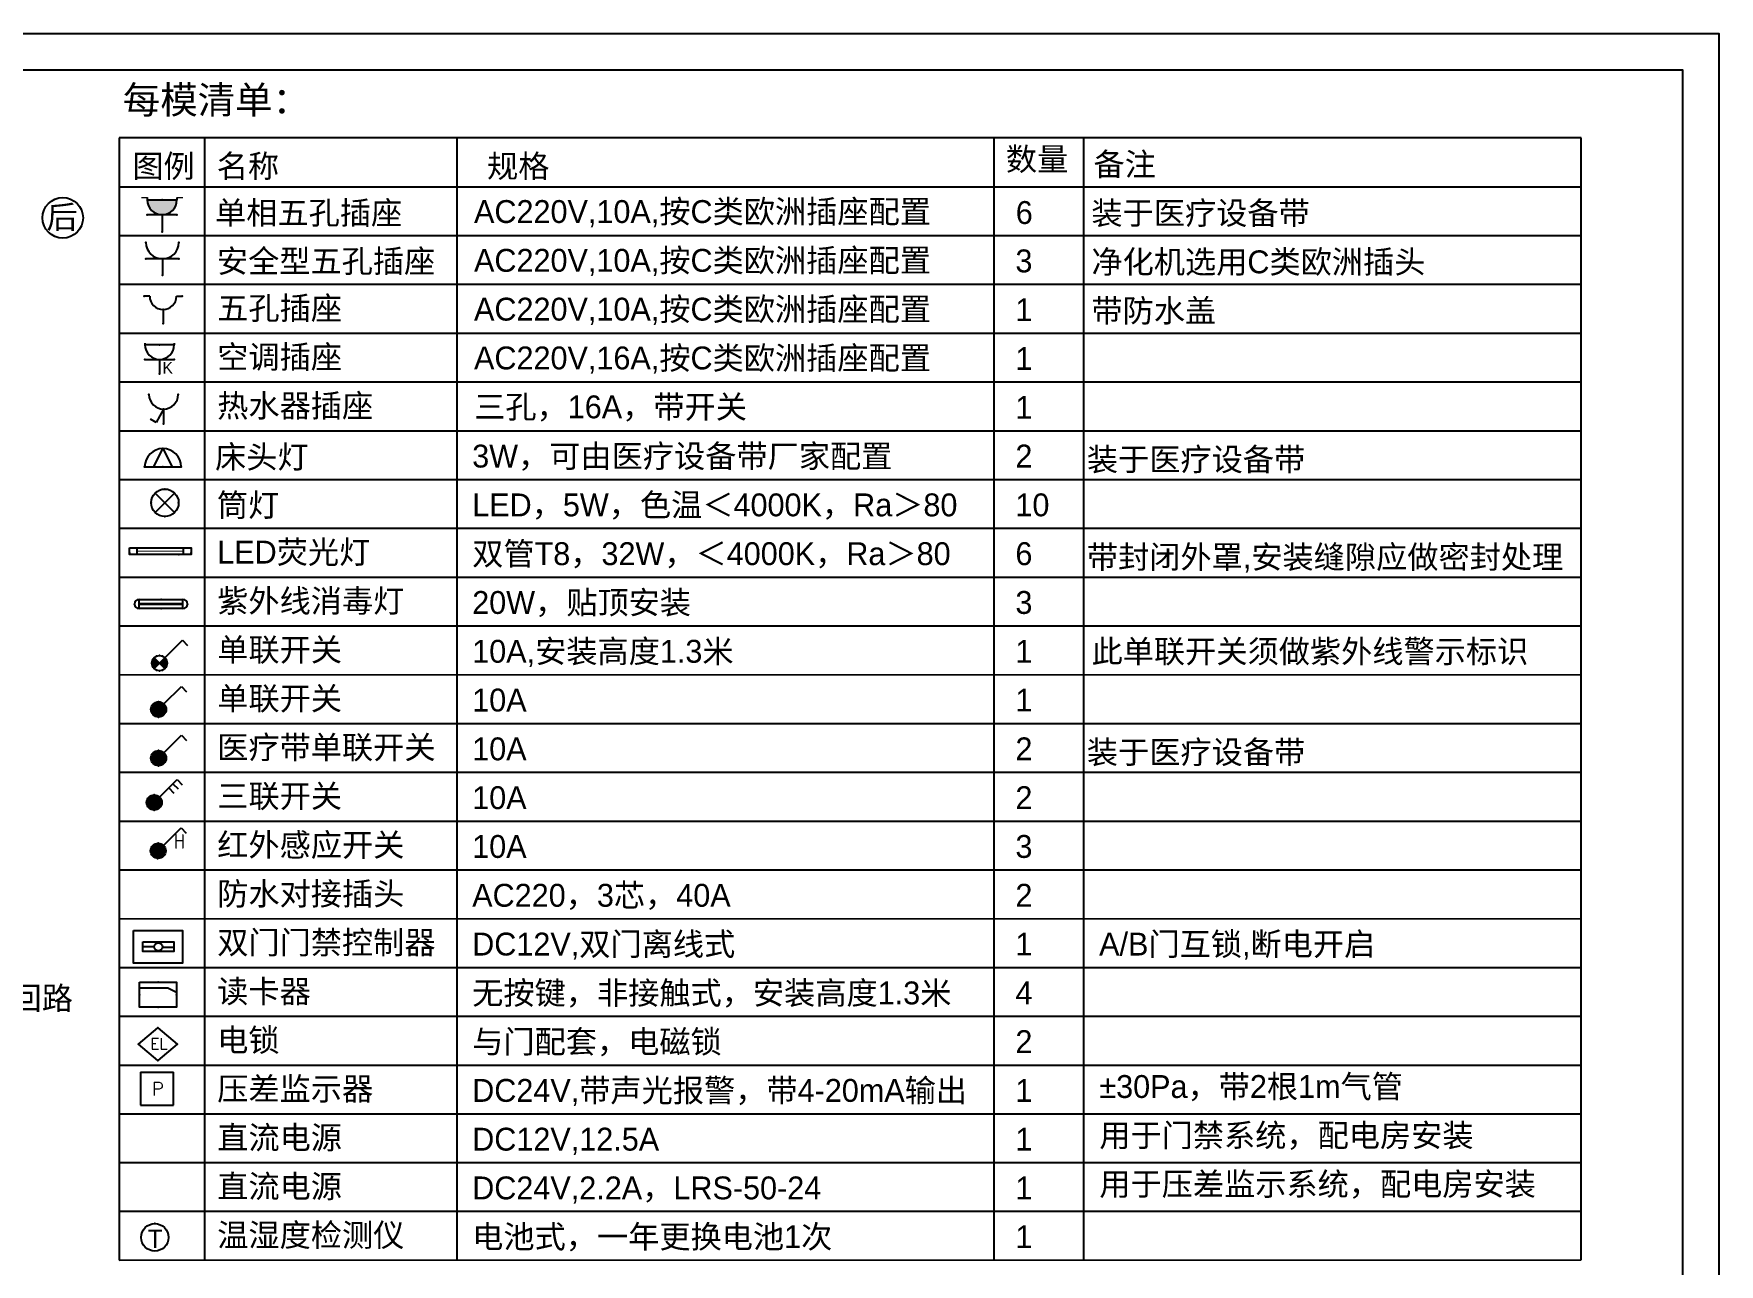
# Model space of a CAD drawing. Extents: x 149787 to 171187, y -41372 to -25335.
# Drawn here: x 161974 to 171187, y -32847 to -26122 of the extents above; entities that cross this region are included whole.
import ezdxf
from ezdxf.enums import TextEntityAlignment as Align

# ---------------------------------------------------------------- set-up
doc = ezdxf.new("R2010")
doc.units = 0
doc.header["$LTSCALE"] = 1000
doc.layers.get('0').update_dxf_attribs({"linetype": 'CONTINUOUS'})
for name, color, linetype in [('4', 4, 'CONTINUOUS'), ('ARDIM', 1, 'CONTINUOUS'), ('EQUIP-安防', 3, 'CONTINUOUS'), ('EQUIP-插座', 3, 'CONTINUOUS'), ('EQUIP-消防', 3, 'CONTINUOUS'), ('EQUIP-照明', 3, 'CONTINUOUS'), ('EQUIP-通讯', 3, 'CONTINUOUS'), ('TEL_TAB', 7, 'CONTINUOUS'), ('TEL_TEXT', 7, 'CONTINUOUS'), ('TEL_TITLE', 7, 'CONTINUOUS'), ('弱电', 4, 'CONTINUOUS')]:
    doc.layers.add(name, color=color, linetype=linetype)
doc.layers.add('不打印', color=30, linetype='CONTINUOUS', plot=False)
doc.styles.add('_TEL_ATTDEF', font='GBENOR', dxfattribs={"width": 0.8, "height": 3, "bigfont": 'GBCBIG'})
doc.styles.add('_TEL_DIM', font='SIMPLEX', dxfattribs={"width": 0.8, "height": 3.5, "bigfont": 'HZTXT'})
doc.styles.get("Standard").update_dxf_attribs({"font": 'GBENOR', "bigfont": 'GBCBIG'})
doc.styles.add('方正中等线', font='方正中等线简体.TTF')
doc.styles.add('方正中等线简体', font='方正中等线简体.TTF')

# ---------------------------------------------------------------- blocks, each defined once
blk = doc.blocks.new('$equip$00002851')
for p, q in [((-0.25, 0), (0, 0.5)), ((0, 0.5), (0.25, 0)), ((-0.5, 0), (0.5, 0))]:
    blk.add_line(p, q)
at = {"const_width": 0.0333}
blk.add_lwpolyline([(-0.5, 0), (0.5, 0, 1.003184), (-0.5, 0), (0.5, 0)], format="xyb", dxfattribs=at)
blk.add_arc((0, 0), 0.5, 0, 180)
for p in [(0, 0.5), (-0.5, 0), (0, 0), (0.5, 0.002)]:
    blk.add_point(p)
at = {"color": 7, "style": '_TEL_DIM', "flags": 1}
for tag in ['A', 'REMARK']:
    blk.add_attdef(tag, text='', height=0.00002, dxfattribs=at).set_placement((0, 0), align=Align.MIDDLE_CENTER)
blk = doc.blocks.new('$equip$00002539')
for p, q in [((-0.354, 0.354), (0.354, -0.354)), ((0.354, 0.354), (-0.354, -0.354))]:
    blk.add_line(p, q)
at = {"const_width": 0.04}
blk.add_lwpolyline([(-0.5, 0, 1), (0.5, 0, 1), (-0.5, 0, 0.911406)], format="xyb", dxfattribs=at)
blk.add_circle((0, 0), 0.5)
for p in [(-0.5, 0), (0, 0.5), (0.5, 0), (0, -0.5)]:
    blk.add_point(p)
at = {"color": 7, "style": '_TEL_DIM', "flags": 1}
blk.add_attdef('A', text='', height=0.00002, dxfattribs=at).set_placement((0, 0), align=Align.MIDDLE_CENTER)
blk = doc.blocks.new('$equip$00001962')
for p, q in [((0.147, 0.356), (0.625, 0.833)), ((0.625, 0.833), (0.766, 0.692))]:
    blk.add_line(p, q)
blk.add_circle((0, 0.208), 0.208)
for p in [(-0.208, 0.208), (0, 0.417), (0, 0), (0.208, 0.208)]:
    blk.add_point(p)
for points in [[(-0.18, 0.313), (0.18, 0.313), (-0.208, 0.208), (0.208, 0.208)], [(-0.18, 0.104), (0.18, 0.104), (-0.208, 0.208), (0.208, 0.208)], [(-0.104, 0.389), (0.104, 0.389), (-0.18, 0.313), (0.18, 0.313)], [(-0.104, 0.028), (0.104, 0.028), (-0.18, 0.104), (0.18, 0.104)], [(0, 0.417), (0, 0.417), (-0.104, 0.389), (0.104, 0.389)], [(0, 0), (0, 0), (-0.104, 0.028), (0.104, 0.028)]]:
    blk.add_solid(points)
at = {"layer": 'TEL_TEXT', "style": '_TEL_DIM', "flags": 1}
blk.add_attdef('A', text='', height=0.00002, dxfattribs=at).set_placement((0, 0), align=Align.MIDDLE_CENTER)
blk = doc.blocks.new('$equip$00001822')
for p, q in [((0.147, 0.356), (0.625, 0.833)), ((0.625, 0.833), (0.766, 0.692))]:
    blk.add_line(p, q)
blk.add_circle((0, 0.208), 0.208)
for p in [(-0.208, 0.208), (-0.015, 0.001), (0, 0.417), (0.208, 0.208)]:
    blk.add_point(p)
for points in [[(-0.18, 0.313), (0.18, 0.313), (-0.208, 0.208), (0.208, 0.208)], [(-0.18, 0.104), (0.18, 0.104), (-0.208, 0.208), (0.208, 0.208)], [(-0.104, 0.389), (0.104, 0.389), (-0.18, 0.313), (0.18, 0.313)], [(-0.104, 0.028), (0.104, 0.028), (-0.18, 0.104), (0.18, 0.104)], [(0, 0.417), (0, 0.417), (-0.104, 0.389), (0.104, 0.389)], [(0, 0), (0, 0), (-0.104, 0.028), (0.104, 0.028)]]:
    blk.add_solid(points)
at = {"color": 7, "style": '_TEL_DIM'}
blk.add_attdef('$TEXT$', text='', height=0.4, dxfattribs=at).set_placement((0.581, 0.465), align=Align.MIDDLE_CENTER)
at = {"color": 7, "style": '_TEL_DIM', "flags": 1}
blk.add_attdef('A', text='', height=0.00002, dxfattribs=at).set_placement((0, 0), align=Align.MIDDLE_CENTER)
blk = doc.blocks.new('$equip_U$00000201(USER-20191008PK)')
for p, q in [((-1.2, 0.25), (-1.2, -0.25)), ((-1.2, 0.25), (1.2, 0.25)), ((1.2, 0.25), (1.2, -0.25)), ((1.2, -0.25), (-1.2, -0.25))]:
    blk.add_line(p, q)
at = {"const_width": 0.14}
blk.add_lwpolyline([(-1.2, 0), (1.2, 0)], dxfattribs=at)
for centre, start, end in [((-1.2, 0), 90, 270), ((1.2, 0), 270, 90)]:
    blk.add_arc(centre, 0.25, start, end)
for p in [(-1.45, 0), (0, 0.25), (1.45, 0), (0, -0.25)]:
    blk.add_point(p)
at = {"layer": 'TEL_TEXT', "style": '_TEL_DIM', "flags": 1}
blk.add_attdef('A', text='', height=0.000025, dxfattribs=at).set_placement((0, 0), align=Align.MIDDLE_CENTER)
blk = doc.blocks.new('$equip_U$00000001(USER-20191008PK)')
h = blk.add_hatch(color=256)
h.paths.add_polyline_path([(0, 0.208), (-0.148, 0.354, 0.19685), (-0.208, 0.208, 0.200977), (-0.146, 0.06)])
h.paths.add_polyline_path([(0.208, 0.208, 0.200977), (0.146, 0.357), (0, 0.208), (0.148, 0.062, 0.19685)])
for p, q in [((0.147, 0.356), (0.625, 0.833)), ((0.625, 0.833), (0.766, 0.692)), ((-0.148, 0.354), (0.148, 0.062)), ((-0.146, 0.06), (0.146, 0.357))]:
    blk.add_line(p, q)
at = {"const_width": 0.0333}
blk.add_lwpolyline([(0.769, 0.695), (0.628, 0.836)], dxfattribs=at)
blk.add_circle((0, 0.208), 0.208)
for p in [(-0.208, 0.208), (-0.193, 0.287), (-0.191, 0.124), (-0.148, 0.354), (-0.146, 0.06), (-0.078, 0.401), (-0.078, 0.015), (0, 0.417), (0, 0), (0.078, 0.401), (0.078, 0.015), (0.148, 0.062), (0.191, 0.293), (0.193, 0.13), (0.208, 0.208)]:
    blk.add_point(p)
at = {"layer": 'TEL_TEXT', "style": '_TEL_DIM', "flags": 1}
blk.add_attdef('A', text='', height=0.00002, dxfattribs=at).set_placement((0, 0), align=Align.MIDDLE_CENTER)
blk = doc.blocks.new('DFSFSDFSFSDFDSF')
blk.add_hatch(color=3).paths.add_polyline_path([(292, -135), (292, 135, 1)])
at = {"color": 3}
for p, q in [((157, -135), (157, 135)), ((313, 135), (292, 135)), ((292, 135), (292, -135)), ((157, 0), (0, 0)), ((313, -135), (292, -135))]:
    blk.add_line(p, q, dxfattribs=at)
at = {"color": 3, "const_width": 13.5}
for points in [[(313, 135), (313, 189)], [(313, 133), (313, 187)], [(313, -189), (313, -135)]]:
    blk.add_lwpolyline(points, dxfattribs=at)
at = {"color": 3}
blk.add_arc((292, 0), 135, 90, 270, dxfattribs=at)
for p in [(157, 135), (0, 0), (157, -135), (292, 0)]:
    blk.add_point(p, dxfattribs=at)
at = {"color": 3, "style": '_TEL_DIM', "flags": 1}
blk.add_attdef('A', text='', height=0.00675, rotation=270, dxfattribs=at).set_placement((0, 0), align=Align.MIDDLE_CENTER)
blk = doc.blocks.new('$equip$00001267')
for p, q in [((0.5, 0.5), (-0.5, 0.5)), ((0, 0.5), (0, 0))]:
    blk.add_line(p, q)
blk.add_arc((0, 1), 0.5, 180, 0)
for p in [(-0.5, 1), (0.5, 1), (-0.5, 0.5), (0, 0), (0.5, 0.5)]:
    blk.add_point(p)
at = {"flags": 9}
blk.add_attdef('A', (0, 0), '', height=0.00002, dxfattribs=at)
blk = doc.blocks.new('$equip$00001277')
for p, q in [((-0.486, 1), (-0.694, 1)), ((0.486, 1), (0.694, 1)), ((0, 0.514), (0, 0))]:
    blk.add_line(p, q)
blk.add_arc((0, 1), 0.486, 180, 0)
for p in [(-0.694, 1), (0.694, 1), (0, 0.514), (0, 0)]:
    blk.add_point(p)
at = {"flags": 9}
blk.add_attdef('A', (0, 0), '', height=0.00002, dxfattribs=at)
blk = doc.blocks.new('$equip$00001765')
for p, q in [((0, 0.55), (0, 1.05)), ((0.5, 0.55), (-0.5, 0.55)), ((-0.5, 0.05), (0.5, 0.05)), ((-0.5, 0), (-0.5, 0.05)), ((0.5, 0), (0.5, 0.05))]:
    blk.add_line(p, q)
blk.add_arc((0, 0.05), 0.5, 0, 180)
for p in [(0, 1.05), (-0.5, 0.55), (0, 0.05), (0.5, 0.55)]:
    blk.add_point(p)
at = {"color": 7, "style": '_TEL_DIM'}
blk.add_attdef('$TEXT$', text='', height=0.4, dxfattribs=at).set_placement((0.295, 0.837), align=Align.MIDDLE_CENTER)
at = {"color": 7, "style": '_TEL_DIM', "flags": 1}
blk.add_attdef('A', text='', height=0.00002, dxfattribs=at).set_placement((0, 0), align=Align.MIDDLE_CENTER)
blk = doc.blocks.new('$equip$00001278')
for p, q in [((-0.255, 0.037), (-0.441, 0.158)), ((0, 0.5), (-0.255, 0.037)), ((0, 0.5), (0, 0))]:
    blk.add_line(p, q)
blk.add_arc((0, 0.999), 0.5, 180, 0)
for p in [(-0.5, 0.999), (0.5, 0.999), (0, 0.5), (0, 0)]:
    blk.add_point(p)
at = {"flags": 9}
blk.add_attdef('A', (0, 0), '', height=0.00002, dxfattribs=at)
blk = doc.blocks.new('$equip_U$00000100(QT-201005261008)')
at = {"color": 4}
for p, q in [((-0.5, 0.5), (0.5, 0.5)), ((-0.5, 0.5), (-0.5, -0.5)), ((0.5, -0.5), (0.5, 0.5)), ((-0.5, -0.5), (0.5, -0.5))]:
    blk.add_line(p, q, dxfattribs=at)
at = {"color": 7, "style": '_TEL_DIM'}
blk.add_attdef('$TEXT$', text='', height=0.4, dxfattribs=at).set_placement((0.026, -0.008), align=Align.MIDDLE_CENTER)
at = {"color": 7, "style": '_TEL_DIM', "flags": 1}
for tag in ['A', 'REMARK']:
    blk.add_attdef(tag, text='', height=0.000025, dxfattribs=at).set_placement((0, 0), align=Align.MIDDLE_CENTER)
blk = doc.blocks.new('$equip_U$00000119(QT-201005261008)')
for points in [[(-0.617, 0.415), (0.617, 0.415), (0.617, -0.415), (-0.617, -0.415), (-0.617, 0.415)], [(-0.094, 0), (-0.379, 0)], [(0.112, -0.006), (0.398, -0.006)]]:
    blk.add_lwpolyline(points)
blk.add_lwpolyline([(-0.379, 0.127), (0.398, 0.127), (0.398, -0.115), (-0.379, -0.115), (-0.379, 0.127)], close=True)
blk.add_circle((0.009, 0), 0.103)
at = {"color": 7, "style": '_TEL_DIM', "flags": 1}
for tag in ['A', 'REMARK']:
    blk.add_attdef(tag, text='', height=0.000025, dxfattribs=at).set_placement((0, 0), align=Align.MIDDLE_CENTER)
blk = doc.blocks.new('$equip$00001864')
for p, q in [((-0.52, 0), (0, 0.44)), ((0, -0.44), (-0.52, 0)), ((0, 0.44), (0.52, 0)), ((0.52, 0), (0, -0.44))]:
    blk.add_line(p, q)
for p in [(-0.52, 0), (0, 0.44), (0.52, 0), (0, -0.44)]:
    blk.add_point(p)
at = {"color": 3, "style": '_TEL_DIM'}
blk.add_attdef('$TEXT$', text='', height=0.3, dxfattribs=at).set_placement((0.028, 0.012), align=Align.MIDDLE_CENTER)
at = {"color": 7, "style": '_TEL_DIM', "flags": 1}
blk.add_attdef('A', text='', height=0.00002, dxfattribs=at).set_placement((0, 0), align=Align.MIDDLE_CENTER)
blk = doc.blocks.new('$equip$00001876')
at = {"color": 0, "linetype": 'Continuous'}
blk.add_lwpolyline([(-0.625, 0.415), (0.625, 0.415), (0.625, -0.415), (-0.625, -0.415)], close=True, dxfattribs=at)
blk.add_lwpolyline([(0.625, 0.075), (0.325, 0.215), (-0.625, 0.215)], dxfattribs=at)
for p in [(-0.625, 0), (0, 0.415), (0.625, 0), (0, -0.415)]:
    blk.add_point(p)
at = {"layer": 'TEL_TEXT', "style": '_TEL_DIM', "flags": 1}
blk.add_attdef('A', text='', height=0.00002, dxfattribs=at).set_placement((0, 0), align=Align.MIDDLE_CENTER)
blk = doc.blocks.new('ddd')
at = {"color": 3}
for p, q in [((1084720, -68927), (1084720, -68794)), ((1085625, -68927), (1085625, -68794)), ((1085770, -68927), (1085290, -68927))]:
    blk.add_line(p, q, dxfattribs=at)
blk.add_lwpolyline([(1084575, -68794), (1085770, -68794), (1085770, -68927), (1084575, -68927)], close=True, dxfattribs=at)
at = {"color": 3, "const_width": 20}
blk.add_lwpolyline([(1085625, -68860), (1084720, -68860)], dxfattribs=at)
at = {"layer": 'EQUIP-照明', "color": 3}
for p in [(1084575, -68894), (1085530, -68927), (1085770, -68894)]:
    blk.add_point(p, dxfattribs=at)
blk = doc.blocks.new('$equip$00001964')
for p, q in [((0.147, 0.356), (0.625, 0.833)), ((0.399, 0.607), (0.54, 0.466)), ((0.512, 0.72), (0.653, 0.579)), ((0.625, 0.833), (0.766, 0.692))]:
    blk.add_line(p, q)
blk.add_circle((0, 0.208), 0.208)
for p in [(-0.208, 0.208), (0, 0.417), (0, 0), (0.208, 0.208)]:
    blk.add_point(p)
for points in [[(-0.18, 0.313), (0.18, 0.313), (-0.208, 0.208), (0.208, 0.208)], [(-0.18, 0.104), (0.18, 0.104), (-0.208, 0.208), (0.208, 0.208)], [(-0.104, 0.389), (0.104, 0.389), (-0.18, 0.313), (0.18, 0.313)], [(-0.104, 0.028), (0.104, 0.028), (-0.18, 0.104), (0.18, 0.104)], [(0, 0.417), (0, 0.417), (-0.104, 0.389), (0.104, 0.389)], [(0, 0), (0, 0), (-0.104, 0.028), (0.104, 0.028)]]:
    blk.add_solid(points)
at = {"layer": 'TEL_TEXT', "style": '_TEL_DIM', "flags": 1}
blk.add_attdef('A', text='', height=0.00002, dxfattribs=at).set_placement((0, 0), align=Align.MIDDLE_CENTER)

msp = doc.modelspace()

# ---------------------------------------------------------------- linework, layer by layer
at = {"const_width": 6}
msp.add_lwpolyline([(162710.7, -32699.4, 1), (162560.7, -32699.4, 1), (162710.7, -32699.4, 0.911406)], format="xyb", dxfattribs=at)
for centre, radius in [((162132.3, -27128.1), 110.8), ((162635.7, -32699.4), 75)]:
    msp.add_circle(centre, radius)
msp.add_point((162635.7, -32624.4))
at = {"layer": 'TEL_TAB'}
for p, q in [((162440.1, -26691.4), (162440.1, -32823.5)), ((170431.5, -26691.4), (162440.1, -26691.4)), ((170431.5, -32823.2), (170431.5, -26691.4)), ((162440.1, -32557.1), (170431.6, -32556.8))]:
    msp.add_line(p, q, dxfattribs=at)
at = {"layer": 'TEL_TAB', "color": 4}
for p, q in [((162906.7, -26691.4), (162906.7, -32823.5)), ((164285.6, -26691.4), (164285.6, -32823.4)), ((167221.2, -26691.4), (167221.2, -32823.3)), ((167712.5, -26691.4), (167712.5, -32823.3)), ((162440.1, -26958.1), (170431.5, -26958.1)), ((162440.1, -27224.7), (170431.5, -27224.7)), ((162440.1, -27491.4), (170431.5, -27491.4)), ((162440.1, -27758.1), (170431.5, -27758.1)), ((162440.1, -28024.7), (170431.5, -28024.7)), ((162440.1, -28291.4), (170431.5, -28291.2)), ((162440.1, -28558.1), (170431.5, -28557.8)), ((162440.1, -28824.7), (170431.5, -28824.5)), ((162440.1, -29091.4), (170431.5, -29091.2)), ((162440.1, -29358.1), (170431.5, -29357.8)), ((162440.1, -29624.7), (170431.5, -29624.5)), ((162440.1, -29891.4), (170431.5, -29891.2)), ((162440.1, -30158.1), (170431.5, -30157.8)), ((162440.1, -30424.7), (170431.5, -30424.5)), ((162440.1, -30691.4), (170431.5, -30691.4)), ((162440.1, -30958.1), (170431.5, -30957.8)), ((162440.1, -31225), (170431.5, -31224.8)), ((162440.1, -31491.4), (170431.6, -31491.2)), ((162440.1, -31757.8), (170431.6, -31757.6)), ((162440.1, -32024.3), (170431.6, -32024)), ((162440.1, -32290.7), (170431.6, -32290.4)), ((162440.1, -32557.1), (170431.6, -32556.8)), ((162440.1, -32823.5), (170431.6, -32823.2))]:
    msp.add_line(p, q, dxfattribs=at)
at = {"layer": 'TEL_TITLE', "color": 4}
msp.add_lwpolyline([(149987, -41172), (170987, -41172), (170987, -26322), (149987, -26322)], close=True, dxfattribs=at)
at = {"layer": '不打印'}
msp.add_lwpolyline([(149787, -41372), (171187, -41372), (171187, -26122), (149787, -26122)], close=True, dxfattribs=at)

# ---------------------------------------------------------------- block references
at = {"color": 4, "xscale": 0.6, "yscale": 0.6, "zscale": 0.6, "rotation": 90}
msp.add_blockref('DFSFSDFSFSDFDSF', (162675.5, -27205.5), dxfattribs=at)
at = {"layer": '4', "xscale": 0.2811695795065559, "yscale": 0.2811695795065559, "zscale": 0.2811695795065559}
msp.add_blockref('ddd', (-142451.6, -9588), dxfattribs=at)
at = {"layer": 'EQUIP-安防', "color": 3, "xscale": 216.8674698823888, "yscale": 216.8674698823888, "zscale": 216.8674698823888}
msp.add_blockref('$equip_U$00000119(QT-201005261008)', (162652.4, -31111.7), dxfattribs=at)
at = {"layer": 'EQUIP-插座', "color": 6, "xscale": 180, "yscale": 180, "zscale": 166.6666666666667}
msp.add_blockref('$equip$00001267', (162676.9, -27442.3), dxfattribs=at)
at = {"layer": 'EQUIP-插座', "xscale": 150, "yscale": 150, "zscale": 150}
msp.add_blockref('$equip$00001277', (162680.5, -27706.3), dxfattribs=at)
at = {"layer": 'EQUIP-插座', "color": 4}
ref = msp.add_blockref('$equip$00001765', (162661.6, -27813.4), dxfattribs=dict(at, xscale=160, yscale=160, zscale=160, rotation=180))
ref.add_attrib('$TEXT$', 'K', dxfattribs={"layer": '0', "color": 7, "height": 64, "style": '方正中等线简体'}).set_placement((162705.9, -27947.4), align=Align.MIDDLE_CENTER)
at = {"layer": 'EQUIP-插座', "color": 4, "xscale": 160, "yscale": 160, "zscale": 160}
msp.add_blockref('$equip$00001278', (162683.1, -28253.2), dxfattribs=at)
at = {"layer": 'EQUIP-消防', "color": 4, "xscale": 180.0000230063451, "yscale": 180.0000230063451, "zscale": 180.0000230063451}
msp.add_blockref('$equip_U$00000100(QT-201005261008)', (162647.5, -31886.7), dxfattribs=at).add_auto_attribs({'$TEXT$': 'P'})
at = {"layer": 'EQUIP-照明', "zscale": 200}
for name, p, xscale, yscale in [('$equip$00002851', (162679.9, -28489.2), 200, 200), ('$equip$00002539', (162690.6, -28685), 150, 150), ('$equip_U$00000001(USER-20191008PK)', (162661.1, -29603.2), 200, 200), ('$equip$00001962', (162656.2, -29855.9), 200, 200), ('$equip$00001962', (162656.2, -30122.5), 200, 200), ('$equip$00001964', (162632.3, -30364.7), 200, 200)]:
    msp.add_blockref(name, p, dxfattribs=dict(at, xscale=xscale, yscale=yscale))
at = {"layer": 'EQUIP-照明', "color": 1, "xscale": 100, "yscale": 100, "zscale": 100, "rotation": 180}
msp.add_blockref('$equip_U$00000201(USER-20191008PK)', (162669.5, -29238.4), dxfattribs=at)
at = {"layer": 'EQUIP-照明', "linetype": 'Continuous'}
ref = msp.add_blockref('$equip$00001822', (162654, -30628.7), dxfattribs=dict(at, xscale=200, yscale=200, zscale=200))
ref.add_attrib('$TEXT$', 'H', dxfattribs={"layer": '0', "color": 7, "height": 80, "style": '_TEL_ATTDEF'}).set_placement((162770.2, -30535.8), align=Align.MIDDLE_CENTER)
at = {"layer": 'EQUIP-通讯', "color": 4, "xscale": 162.6506024094751, "yscale": 162.6506024094751, "zscale": 162.6506024094751}
msp.add_blockref('$equip$00001876', (162653.1, -31373.3), dxfattribs=at)
at = {"layer": 'EQUIP-通讯', "color": 4}
ref = msp.add_blockref('$equip$00001864', (162651.8, -31643.6), dxfattribs=dict(at, xscale=204.5454545452176, yscale=204.5454545452176, zscale=204.5454545452176))
ref.add_attrib('$TEXT$', 'EL', dxfattribs={"layer": '0', "color": 7, "height": 61.36, "style": '_TEL_DIM'}).set_placement((162657.5, -31641.2), align=Align.MIDDLE_CENTER)

# ---------------------------------------------------------------- texts
at = {"style": '方正中等线'}
msp.add_text('后', height=125, dxfattribs=at).set_placement((162043.2, -27186.3))
at = {"layer": '4', "style": '方正中等线'}
msp.add_text('T', height=100, dxfattribs=at).set_placement((162596.4, -32757.7))
at = {"layer": 'ARDIM', "color": 4, "style": '方正中等线简体'}
msp.add_text('接n4气密门回路', height=125, dxfattribs=at).set_placement((160979.3, -31454.6))
at = {"layer": 'TEL_TAB', "color": 4, "style": '方正中等线简体'}
for s, height, p in [('每模清单：', 150, (162460.7, -26558.5)), ('图例', 125, (162512.6, -26908.1)), ('名称', 125, (162973.9, -26908.1)), ('规格', 125, (164451.6, -26908.1)), ('数量', 125, (167287.6, -26869.4)), ('备注', 125, (167766.6, -26897.7)), ('单相五孔插座', 125, (162964.8, -27163.5)), ('AC220V,10A,按C类欧洲插座配置', 125, (164380.3, -27156.3)), ('6', 125, (167341.5, -27161.6)), ('装于医疗设备带', 125, (167755, -27164.4)), ('安全型五孔插座', 125, (162974.9, -27427.2)), ('AC220V,10A,按C类欧洲插座配置', 125, (164380.3, -27423)), ('3', 125, (167339.6, -27426)), ('净化机选用C类欧洲插头', 125, (167755, -27431.1)), ('五孔插座', 125, (162976.6, -27684)), ('AC220V,10A,按C类欧洲插座配置', 125, (164380.3, -27689.6)), ('1', 125, (167339.6, -27692.6)), ('带防水盖', 125, (167755, -27697.7)), ('空调插座', 125, (162976.6, -27950.7)), ('AC220V,16A,按C类欧洲插座配置', 125, (164380.3, -27956.3)), ('1', 125, (167339.6, -27959.3)), ('热水器插座', 125, (162976.6, -28217.3)), ('三孔，16A，带开关', 125, (164381.2, -28223.6)), ('1', 125, (167339.6, -28226)), ('床头灯', 125, (162964.8, -28496.9)), ('3W，可由医疗设备带厂家配置', 125, (164370.3, -28492.6)), ('2', 125, (167339.6, -28492.5)), ('装于医疗设备带', 125, (167730.2, -28510.4)), ('筒灯', 125, (162974.9, -28760.5)), ('LED，5W，色温＜4000K，Ra＞80', 125, (164370.3, -28759.3)), ('10', 125, (167339.6, -28759.2)), ('LED荧光灯', 125, (162976.6, -29017.3)), ('双管T8，32W，＜4000K，Ra＞80', 125, (164370.3, -29025.9)), ('6', 125, (167339.6, -29025.8)), ('带封闭外罩,安装缝隙应做密封处理', 125, (167730.2, -29043.7)), ('紫外线消毒灯', 125, (162976.6, -29284)), ('20W，贴顶安装', 125, (164370.3, -29292.6)), ('3', 125, (167339.6, -29292.5)), ('单联开关', 125, (162976.6, -29550.7)), ('10A,安装高度1.3米', 125, (164370.3, -29559.3)), ('1', 125, (167339.7, -29559.2)), ('此单联开关须做紫外线警示标识', 125, (167756, -29559.8)), ('单联开关', 125, (162976.6, -29817.3)), ('10A', 125, (164370.3, -29825.9)), ('1', 125, (167339.7, -29825.8)), ('医疗带单联开关', 125, (162976.6, -30084)), ('10A', 125, (164370.3, -30092.6)), ('2', 125, (167339.7, -30092.5)), ('装于医疗设备带', 125, (167730.2, -30110.4)), ('三联开关', 125, (162976.6, -30350.7)), ('10A', 125, (164370.3, -30359.3)), ('2', 125, (167339.7, -30359.2)), ('红外感应开关', 125, (162976.6, -30617.3)), ('10A', 125, (164370.3, -30625.9)), ('3', 125, (167339.7, -30625.8)), ('防水对接插头', 125, (162976.6, -30884)), ('AC220，3芯，40A', 125, (164370.3, -30892.7)), ('2', 125, (167339.7, -30892.7)), ('双门门禁控制器', 125, (162976.6, -31150.7)), ('DC12V,双门离线式', 125, (164370.3, -31159.3)), ('1', 125, (167339.7, -31159.2)), ('A/B门互锁,断电开启', 125, (167797.2, -31159.3)), ('读卡器', 125, (162976.6, -31417.3)), ('无按键，非接触式，安装高度1.3米', 125, (164370.3, -31426.2)), ('4', 125, (167339.7, -31426.1)), ('电锁', 125, (162976.6, -31683.7)), ('与门配套，电磁锁', 125, (164370.3, -31692.6)), ('2', 125, (167339.7, -31692.5)), ('压差监示器', 125, (162976.6, -31950.1)), ('DC24V,带声光报警，带4-20mA输出', 125, (164370.3, -31959)), ('1', 125, (167339.7, -31958.9)), ('直流电源', 125, (162976.6, -32216.5)), ('DC12V,12.5A', 125, (164370.3, -32225.4)), ('1', 125, (167339.7, -32225.3)), ('直流电源', 125, (162976.6, -32482.9)), ('DC24V,2.2A，LRS-50-24', 125, (164370.3, -32491.8)), ('1', 125, (167339.7, -32491.7)), ('温湿度检测仪', 125, (162976.6, -32749.3)), ('电池式，一年更换电池1次', 125, (164370.3, -32758.3)), ('1', 125, (167339.7, -32758.1))]:
    msp.add_text(s, height=height, dxfattribs=at).set_placement(p)
at = {"layer": '弱电', "style": '方正中等线简体'}
for s, p in [('±30Pa，带2根1m气管', (167798.4, -31937.7)), ('用于门禁系统，配电房安装', (167798.4, -32204.2)), ('用于压差监示系统，配电房安装', (167798.4, -32470.6))]:
    msp.add_text(s, height=124.954, dxfattribs=at).set_placement(p)

doc.saveas('drawing.dxf')
